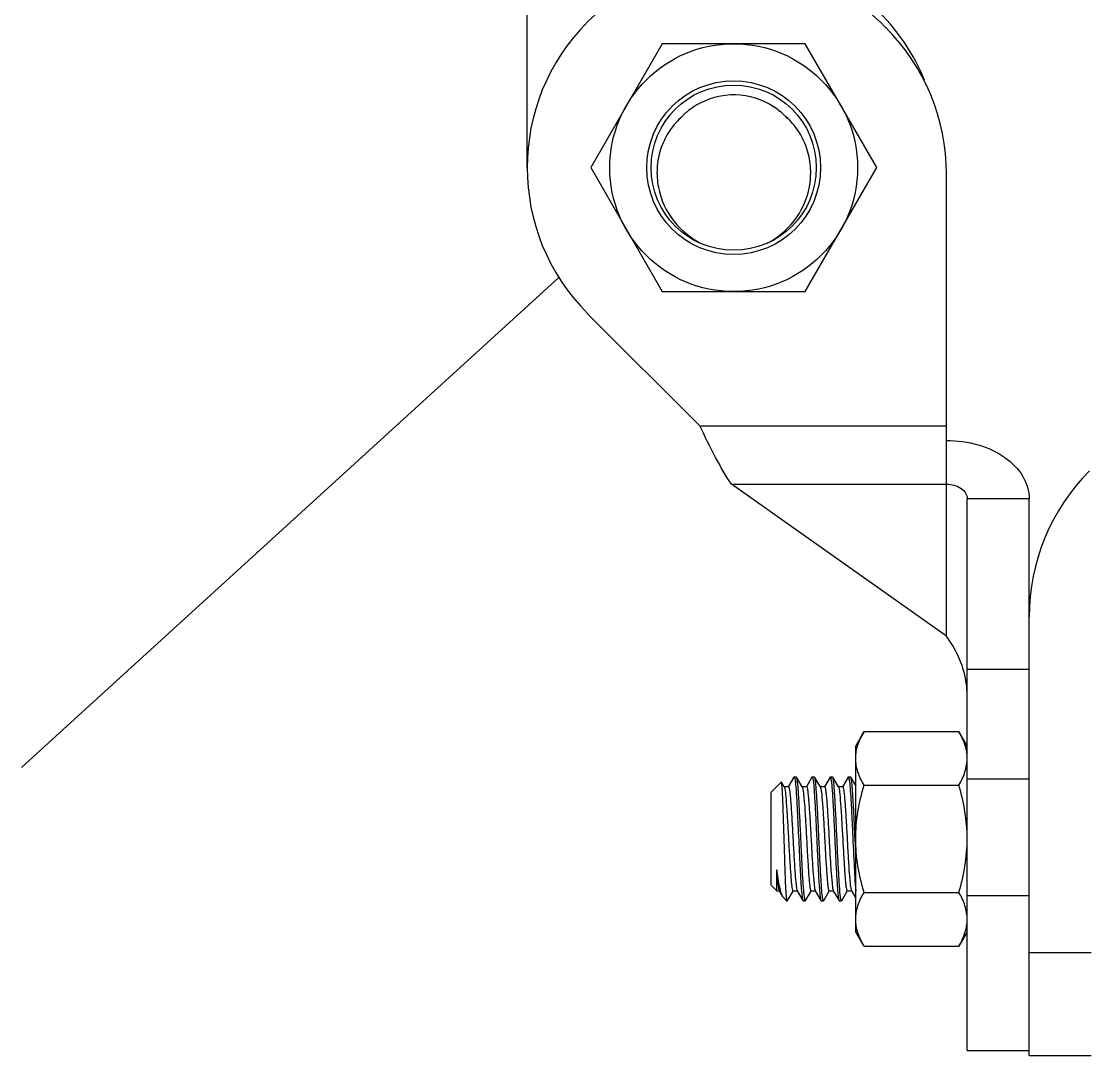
# Model space of a CAD drawing. Extents: x 27938 to 1507990, y 110129 to 923079.
# Drawn here: x 645079 to 646311, y 340218 to 341410 of the extents above; entities that cross this region are included whole.
import ezdxf

# ---------------------------------------------------------------- set-up
doc = ezdxf.new("R2010")
doc.units = 0
doc.header["$LTSCALE"] = 1000
doc.header["$MEASUREMENT"] = 0
doc.styles.get("Standard").update_dxf_attribs({"font": 'gbenor.shx', "bigfont": 'gbcbig.shx'})
doc.dimstyles.get("Standard").update_dxf_attribs({"dimtxt": 0.18, "dimasz": 0.18, "dimexe": 0.18, "dimexo": 0.0625, "dimgap": 0.09, "dimtad": 0, "dimtih": 1, "dimtoh": 1, "dimdec": 4, "dimzin": 0, "dimdsep": 46, "dimtxsty": 'Standard', "dimcen": 0.09, "dimadec": 0, "dimazin": 0, "dimtfac": 1, "dimtdec": 4, "dimtofl": 0, "dimtmove": 0, "dimatfit": 3, "dimfxl": 1, "dimtolj": 1, "dimtzin": 0, "dimarcsym": 0})

msp = doc.modelspace()

# ---------------------------------------------------------------- linework, layer by layer
at = {"linetype": 'Continuous'}
for p, q in [((645662.7, 341241.8), (645662.7, 341424.6)), ((646069.2, 341410.2), (646076.6, 341402.8)), ((645818.3, 341384.7), (645735.9, 341241.8)), ((645983.3, 341384.7), (645818.3, 341384.7)), ((646065.8, 341241.8), (645983.3, 341384.7)), ((645958.5, 341302.8), (645958.4, 341302.9)), ((645960.4, 341300.9), (645960.5, 341300.8)), ((645735.9, 341241.8), (645818.3, 341098.9)), ((645983.3, 341098.9), (646065.8, 341241.8)), ((646146.3, 340701.4), (646146.3, 341234.5)), ((645818.3, 341098.9), (645983.3, 341098.9)), ((645861.7, 340944.2), (645732.4, 341073.4)), ((645861.7, 340944.2), (646146.3, 340944.2)), ((645898.3, 340876.8), (646146.3, 340876.8)), ((646146.3, 340701.4), (645898.3, 340876.8)), ((646241.6, 340860), (646170.1, 340860)), ((646170.1, 340223.8), (646170.1, 340860)), ((646241.6, 340217.9), (646241.6, 340860)), ((646241.6, 340663.1), (646170.1, 340663.1)), ((646051.1, 340591.6), (646041.5, 340575.1)), ((646051.1, 340591.6), (646160.6, 340591.6)), ((646170.1, 340575.1), (646160.6, 340591.6)), ((646041.5, 340360.8), (646041.5, 340575.1)), ((645943.9, 340521.5), (645955.7, 340533.3)), ((645955.9, 340533.3), (645955.7, 340533.3)), ((645959.1, 340527.8), (645955.9, 340533.3)), ((645970.2, 340539.1), (645963.8, 340528)), ((645970.2, 340539.1), (645970.5, 340539.4)), ((645970.5, 340539.4), (645973.1, 340539.4)), ((645970.5, 340539.4), (645973.1, 340539.4)), ((645973.4, 340539.1), (645973.1, 340539.4)), ((645979.9, 340527.8), (645973.4, 340539.1)), ((645991.1, 340539.1), (645984.6, 340528)), ((645991.1, 340539.1), (645991.3, 340539.4)), ((645991.3, 340539.4), (645993.9, 340539.4)), ((645991.3, 340539.4), (645993.9, 340539.4)), ((645994.2, 340539.1), (645993.9, 340539.4)), ((646000.8, 340527.8), (645994.2, 340539.1)), ((646011.9, 340539.1), (646005.5, 340528)), ((646011.9, 340539.1), (646012.2, 340539.4)), ((646012.2, 340539.4), (646014.8, 340539.4)), ((646012.2, 340539.4), (646014.8, 340539.4)), ((646015, 340539.1), (646014.8, 340539.4)), ((646021.6, 340527.8), (646015, 340539.1)), ((646032.7, 340539.1), (646026.3, 340528)), ((646032.7, 340539.1), (646033, 340539.4)), ((646033, 340539.4), (646035.6, 340539.4)), ((646033, 340539.4), (646035.6, 340539.4)), ((646035.9, 340539.1), (646035.6, 340539.4)), ((646041.5, 340529.4), (646035.9, 340539.1)), ((646241.6, 340536.8), (646170.1, 340536.8)), ((645943.9, 340414.3), (645943.9, 340521.5)), ((645964, 340528), (645958.8, 340528)), ((645984.8, 340528), (645979.6, 340528)), ((646005.6, 340528), (646000.5, 340528)), ((646026.5, 340528), (646021.6, 340528)), ((646021.6, 340527.8), (646021.8, 340527.4)), ((646051.1, 340529.8), (646160.6, 340529.8)), ((646041.5, 340452.6), (646040.8, 340467.9)), ((645950.5, 340407.8), (645950.5, 340432.1)), ((645943.9, 340414.3), (645950.5, 340407.8)), ((645950.5, 340407.8), (645953.6, 340407.8)), ((645953.2, 340408.1), (645957.1, 340401.4)), ((645957.8, 340400.5), (645957.1, 340401.4)), ((645957.8, 340400.5), (645961.8, 340396.5)), ((645961.8, 340399.2), (645961.8, 340396.5)), ((645963, 340396.7), (645969.3, 340407.7)), ((645969.2, 340407.8), (645974.4, 340407.8)), ((645973.9, 340408.3), (645974.1, 340408.1)), ((645974.1, 340408.1), (645980.7, 340396.7)), ((645983.8, 340396.7), (645990.2, 340407.7)), ((645990.1, 340407.8), (645995.2, 340407.8)), ((645994.9, 340408.1), (646001.5, 340396.7)), ((646004.6, 340396.7), (646011, 340407.7)), ((646010.9, 340407.8), (646016.1, 340407.8)), ((646015.7, 340408.1), (646022.3, 340396.7)), ((646025.5, 340396.7), (646031.8, 340407.7)), ((646031.7, 340407.8), (646036.9, 340407.8)), ((646036.6, 340408.1), (646041.5, 340399.5)), ((646051.1, 340406.1), (646160.6, 340406.1)), ((646170.1, 340402.4), (646241.6, 340402.4)), ((645961.8, 340396.5), (645962.7, 340396.5)), ((645962.6, 340396.5), (645962.7, 340396.5)), ((645962.7, 340396.5), (645963, 340396.7)), ((645980.7, 340396.7), (645980.9, 340396.5)), ((645980.9, 340396.5), (645983.5, 340396.5)), ((645980.9, 340396.5), (645983.5, 340396.5)), ((645983.8, 340396.7), (645983.5, 340396.5)), ((646001.5, 340396.7), (646001.8, 340396.5)), ((646001.8, 340396.5), (646004.4, 340396.5)), ((646001.8, 340396.5), (646004.4, 340396.5)), ((646004.6, 340396.7), (646004.4, 340396.5)), ((646022.3, 340396.7), (646022.6, 340396.5)), ((646022.6, 340396.5), (646025.2, 340396.5)), ((646022.6, 340396.5), (646025.2, 340396.5)), ((646025.5, 340396.7), (646025.2, 340396.5)), ((646051.1, 340344.2), (646041.5, 340360.8)), ((646170.1, 340360.8), (646160.6, 340344.2)), ((646051.1, 340344.2), (646160.6, 340344.2)), ((646241.6, 340336.9), (646313, 340336.9)), ((646170.1, 340223.8), (646241.6, 340223.8)), ((646241.6, 340217.9), (646313, 340217.9))]:
    msp.add_line(p, q, dxfattribs=at)
for radius in [142.9, 100.2, 95.3]:
    msp.add_circle((645900.8, 341241.8), radius, dxfattribs=at)
for centre, radius, start, end in [((645900.8, 341241.8), 238.1, 45, 225), ((645900.8, 341252.2), 238.1, 22.3697, 45), ((645908.2, 341234.5), 238.1, 0, 45), ((645900.8, 341241.8), 83.9, 56.4849, 120.4448), ((645900.8, 341241.8), 83.9, 123.6736, 127.1434), ((645900.8, 341241.8), 84, 120.4458, 123.6736), ((645900.9, 341242), 83.8, 56.1033, 56.4834), ((645900.8, 341241.7), 84, 50.5966, 56.0995), ((645900.8, 341241.9), 83.9, 133.7888, 136.6926), ((645900.7, 341241.9), 83.7, 134.2321, 136.6927), ((645900.9, 341241.8), 84, 133.5113, 134.2331), ((645900.9, 341241.7), 84.1, 132.695, 133.7897), ((645900.9, 341241.7), 84.1, 132.7034, 133.5113), ((645900.9, 341241.7), 84.1, 130.1579, 132.6951), ((645900.8, 341241.9), 83.9, 127.1454, 130.1582), ((645900.8, 341241.8), 84, 47.6072, 50.598), ((645901, 341242), 83.7, 46.6942, 47.6062), ((645901.1, 341242.1), 83.5, 46.3738, 46.694), ((645905.4, 341238.4), 83.5, 49.9949, 50.5079), ((645901, 341242), 83.7, 44.753, 46.3733), ((645900.8, 341241.8), 84, 43.7188, 44.6641), ((645900.7, 341241.7), 84.1, 42.1543, 43.7186), ((645895.9, 341238.9), 94.7, 297.3145, 298.9471), ((646479.7, 340723.9), 238.1, 135, 180), ((646122, 340560.6), 48.1, 6.6309, 7.4031), ((646017.2, 340525.7), 4.96, 18.4923, 20.4989), ((646122, 340375.3), 48.1, 352.5984, 353.3691)]:
    msp.add_arc(centre, radius, start, end, dxfattribs=at)
for points, knots in [([(645839.7, 341299.4), (645834.4, 341294.4), (645824.9, 341283), (645815.6, 341262.9), (645811.6, 341241.1), (645813.5, 341211.8), (645829.4, 341177.4), (645853.4, 341158.9), (645866.7, 341152.9)], [0, 0, 0, 0, 0.125414, 0.250833, 0.376265, 0.501706, 0.750785, 1, 1, 1, 1]), ([(645941.7, 341156), (645954.3, 341162.9), (645976.5, 341182.8), (645989.8, 341217.6), (645989.9, 341246.5), (645984.7, 341267.7), (645974.5, 341287), (645964.6, 341297.7), (645959.1, 341302.3)], [0, 0, 0, 0, 0.249273, 0.49841, 0.623846, 0.749245, 0.874621, 1, 1, 1, 1]), ([(645898.3, 340876.8), (645891.5, 340886.6), (645878.9, 340909), (645867.7, 340931.9), (645861.7, 340944.2)], [0, 0, 0, 0, 0.468219, 1, 1, 1, 1]), ([(646146.3, 340927.3), (646158.6, 340927.3), (646182.4, 340924.1), (646213.6, 340910), (646235.8, 340888.1), (646241.6, 340868.9), (646241.6, 340860)], [0, 0, 0, 0, 0.287969, 0.555344, 0.790533, 1, 1, 1, 1]), ([(646146.3, 340876.8), (646152.2, 340876.8), (646161, 340874.6), (646168.7, 340867), (646170.1, 340862.2), (646170.1, 340860)], [0, 0, 0, 0, 0.552514, 0.789178, 1, 1, 1, 1]), ([(646166, 340662), (646164.9, 340665.8), (646160.1, 340679.7), (646152.7, 340692.7), (646146.3, 340701.4)], [0, 0, 0, 0, 0.265236, 1, 1, 1, 1]), ([(646041.5, 340560.7), (646041.5, 340566), (646043.5, 340576.9), (646048.3, 340586.8), (646051.1, 340591.6)], [0, 0, 0, 0, 0.485069, 1, 1, 1, 1]), ([(646169.7, 340566.8), (646169.5, 340568.9), (646167.7, 340577.6), (646163.9, 340585.8), (646160.6, 340591.6)], [0, 0, 0, 0, 0.241319, 1, 1, 1, 1]), ([(646051.1, 340529.8), (646048.3, 340534.6), (646043.5, 340544.5), (646041.5, 340555.4), (646041.5, 340560.7)], [0, 0, 0, 0, 0.514931, 1, 1, 1, 1]), ([(646160.6, 340529.8), (646163.4, 340534.6), (646168.2, 340544.5), (646170.1, 340555.4), (646170.1, 340560.7)], [0, 0, 0, 0, 0.514931, 1, 1, 1, 1]), ([(645961.8, 340399.2), (645961.4, 340402.8), (645960.9, 340412.1), (645960.3, 340428.6), (645959.6, 340449.4), (645958.9, 340472.1), (645958.3, 340491), (645957.8, 340505), (645957.5, 340514), (645957.1, 340521.4), (645956.8, 340527.1), (645956.3, 340530.8), (645956.2, 340532.8), (645955.9, 340533.3)], [0, 0, 0, 0, 0.080635, 0.208535, 0.369665, 0.54562, 0.71572, 0.792041, 0.859282, 0.915304, 0.958292, 0.98682, 1, 1, 1, 1]), ([(645970.5, 340539.4), (645970.6, 340539.4), (645970.7, 340539.2), (645970.8, 340539.1), (645970.8, 340539)], [0, 0, 0, 0, 0.372399, 1, 1, 1, 1]), ([(645970.8, 340539), (645970.9, 340538.9), (645971.1, 340538.3), (645971.2, 340537.7), (645971.3, 340537.3)], [0, 0, 0, 0, 0.179791, 1, 1, 1, 1]), ([(645971.3, 340537.3), (645971.9, 340534.2), (645972.6, 340525.7), (645973.9, 340506.5), (645975.2, 340478.7), (645976.7, 340446.4), (645977.9, 340421.4), (645979.1, 340406.1), (645979.7, 340400.6), (645980.1, 340398.5)], [0, 0, 0, 0, 0.068037, 0.183112, 0.415613, 0.66855, 0.880458, 0.954194, 1, 1, 1, 1]), ([(645982.7, 340398.6), (645982.1, 340401.9), (645981.3, 340411.2), (645980.2, 340427.9), (645979.2, 340449.6), (645978.1, 340473.5), (645977, 340496.7), (645976, 340514.3), (645975.2, 340525.9), (645974.7, 340532.1), (645974.1, 340536.3), (645973.7, 340538.5), (645973.4, 340539.1)], [0, 0, 0, 0, 0.072759, 0.196861, 0.35726, 0.534299, 0.706283, 0.852147, 0.909525, 0.954085, 0.984493, 1, 1, 1, 1]), ([(645991.3, 340539.4), (645991.4, 340539.4), (645991.6, 340539.2), (645991.6, 340539.1), (645991.7, 340539)], [0, 0, 0, 0, 0.371131, 1, 1, 1, 1]), ([(645991.7, 340539), (645991.7, 340538.9), (645991.9, 340538.3), (645992, 340537.8), (645992.1, 340537.3)], [0, 0, 0, 0, 0.181022, 1, 1, 1, 1]), ([(645992.1, 340537.3), (645992.8, 340534), (645993.5, 340524.7), (645994.6, 340508), (645995.7, 340486.3), (645996.8, 340462.4), (645997.9, 340439.2), (645998.8, 340421.6), (645999.7, 340409.9), (646000.2, 340403.7), (646000.8, 340399.5), (646001.1, 340397.3), (646001.5, 340396.7)], [0, 0, 0, 0, 0.072485, 0.196435, 0.356785, 0.533878, 0.705995, 0.851999, 0.909433, 0.95404, 0.984479, 1, 1, 1, 1]), ([(646003.6, 340398.5), (646002.9, 340401.9), (646002.2, 340411.1), (646001.1, 340427.8), (646000, 340449.5), (645998.9, 340473.4), (645997.8, 340496.7), (645996.9, 340514.3), (645996, 340525.9), (645995.5, 340532.1), (645994.9, 340536.3), (645994.6, 340538.5), (645994.2, 340539.1)], [0, 0, 0, 0, 0.072462, 0.196401, 0.356774, 0.53388, 0.706003, 0.852015, 0.909448, 0.954048, 0.984481, 1, 1, 1, 1]), ([(646012.2, 340539.4), (646012.2, 340539.4), (646012.4, 340539.2), (646012.5, 340539.1), (646012.5, 340539)], [0, 0, 0, 0, 0.37008, 1, 1, 1, 1]), ([(646012.5, 340539), (646012.6, 340538.9), (646012.8, 340538.3), (646012.9, 340537.8), (646013, 340537.3)], [0, 0, 0, 0, 0.182058, 1, 1, 1, 1]), ([(646013, 340537.3), (646013.6, 340534), (646014.3, 340524.8), (646015.5, 340508.1), (646016.5, 340486.4), (646017.6, 340462.5), (646018.7, 340439.2), (646019.7, 340421.6), (646020.5, 340409.9), (646021, 340403.7), (646021.6, 340399.5), (646022, 340397.3), (646022.3, 340396.7)], [0, 0, 0, 0, 0.072304, 0.196155, 0.356504, 0.533641, 0.705839, 0.85193, 0.909395, 0.95402, 0.984473, 1, 1, 1, 1]), ([(646024.4, 340398.5), (646023.7, 340401.9), (646023, 340411.1), (646021.9, 340427.8), (646020.8, 340449.5), (646019.7, 340473.4), (646018.6, 340496.6), (646017.7, 340514.3), (646016.9, 340525.9), (646016.3, 340532.1), (646015.7, 340536.3), (646015.4, 340538.5), (646015, 340539.1)], [0, 0, 0, 0, 0.072435, 0.196357, 0.3567, 0.533804, 0.705944, 0.851972, 0.909417, 0.954032, 0.984477, 1, 1, 1, 1]), ([(646033, 340539.4), (646033.1, 340539.4), (646033.2, 340539.2), (646033.3, 340539.1), (646033.3, 340539)], [0, 0, 0, 0, 0.372863, 1, 1, 1, 1]), ([(646033.3, 340539), (646033.4, 340538.9), (646033.6, 340538.3), (646033.7, 340537.7), (646033.8, 340537.3)], [0, 0, 0, 0, 0.179341, 1, 1, 1, 1]), ([(646033.8, 340537.3), (646034.3, 340534.7), (646035, 340527.7), (646035.9, 340515), (646036.8, 340498.4), (646038, 340472.5), (646039.4, 340442), (646040.6, 340418.1), (646041.5, 340407.7)], [0, 0, 0, 0, 0.060989, 0.1617, 0.293789, 0.446195, 0.760045, 1, 1, 1, 1]), ([(646036.4, 340537.3), (646036.4, 340537.5), (646036.2, 340538.1), (646036.1, 340538.8), (646035.9, 340539.1)], [0, 0, 0, 0, 0.335285, 1, 1, 1, 1]), ([(646040.8, 340467.9), (646040.5, 340475.7), (646039.8, 340490.4), (646038.8, 340510.4), (646037.7, 340525.8), (646037, 340534.3), (646036.4, 340537.3)], [0, 0, 0, 0, 0.336027, 0.635258, 0.864886, 1, 1, 1, 1]), ([(645959.1, 340527.8), (645959.2, 340527.7), (645959.4, 340527.1), (645959.6, 340526.5), (645959.7, 340526)], [0, 0, 0, 0, 0.173094, 1, 1, 1, 1]), ([(645959.7, 340526), (645960.3, 340523), (645961.1, 340514.8), (645962.2, 340500), (645963.3, 340481.1), (645964.4, 340460.5), (645965.4, 340443.4), (645966.2, 340431), (645966.8, 340423.2), (645967.3, 340417), (645967.9, 340412.1), (645968.4, 340409.6), (645968.8, 340407.8), (645969.2, 340407.8)], [0, 0, 0, 0, 0.077798, 0.208235, 0.374801, 0.5562, 0.729214, 0.805537, 0.87171, 0.925623, 0.965576, 0.990391, 1, 1, 1, 1]), ([(645964, 340528), (645964.4, 340528), (645964.8, 340526), (645965.4, 340523.4), (645965.9, 340518.1), (645966.5, 340511.3), (645967.1, 340503), (645968, 340489.7), (645969, 340471.7), (645970.1, 340450.5), (645971.1, 340433.8), (645972, 340422.4), (645972.6, 340416), (645973.2, 340411.5), (645973.6, 340409.1), (645973.9, 340408.3)], [0, 0, 0, 0, 0.010217, 0.036837, 0.079637, 0.137238, 0.207661, 0.288445, 0.469496, 0.655187, 0.819656, 0.886575, 0.940042, 0.978239, 1, 1, 1, 1]), ([(645980.3, 340527), (645981, 340524.4), (645981.7, 340516.6), (645982.9, 340502.4), (645984, 340483.5), (645985.1, 340462.5), (645986.1, 340444.9), (645987, 340432), (645987.5, 340423.9), (645988.1, 340417.4), (645988.7, 340412.3), (645989.2, 340409.7), (645989.7, 340407.8), (645990.1, 340407.8)], [0, 0, 0, 0, 0.068121, 0.193192, 0.358672, 0.542411, 0.719756, 0.798471, 0.866922, 0.922814, 0.96429, 0.990066, 1, 1, 1, 1]), ([(645984.8, 340528), (645985.2, 340528), (645985.6, 340526.1), (645986.2, 340523.5), (645986.7, 340518.2), (645987.3, 340511.7), (645987.9, 340503.4), (645988.8, 340490.3), (645989.8, 340472.6), (645990.9, 340451.5), (645992, 340432.6), (645993.3, 340418.6), (645993.9, 340411), (645994.7, 340408.6)], [0, 0, 0, 0, 0.010066, 0.036229, 0.078308, 0.134982, 0.204339, 0.284002, 0.463049, 0.647693, 0.812725, 0.935658, 1, 1, 1, 1]), ([(646000.8, 340527.8), (646000.8, 340527.7), (646000.9, 340527.5), (646001, 340527.3), (646001, 340527.1)], [0, 0, 0, 0, 0.437616, 1, 1, 1, 1]), ([(646001, 340527.1), (646001.8, 340524.6), (646002.5, 340517), (646003.7, 340502.9), (646004.8, 340484), (646006, 340462.9), (646006.9, 340445.3), (646007.8, 340432.3), (646008.4, 340424.1), (646009, 340417.5), (646009.5, 340412.3), (646010.1, 340409.8), (646010.5, 340407.8), (646010.9, 340407.8)], [0, 0, 0, 0, 0.065945, 0.18979, 0.355015, 0.539274, 0.717597, 0.796856, 0.865828, 0.922169, 0.96399, 0.989989, 1, 1, 1, 1]), ([(646005.6, 340528), (646006, 340528), (646006.4, 340526.1), (646007, 340523.6), (646007.6, 340518.4), (646008.1, 340512), (646008.7, 340503.8), (646009.6, 340490.9), (646010.5, 340473.4), (646011.7, 340452.4), (646012.8, 340433.5), (646014, 340419.3), (646014.7, 340411.5), (646015.4, 340408.9)], [0, 0, 0, 0, 0.009925, 0.035675, 0.077105, 0.132941, 0.201328, 0.279974, 0.457194, 0.640866, 0.806379, 0.931604, 1, 1, 1, 1]), ([(646021.9, 340527.2), (646022.7, 340524.8), (646023.3, 340517.2), (646024.6, 340503.2), (646025.6, 340484.3), (646026.8, 340463.2), (646027.8, 340445.5), (646028.6, 340432.4), (646029.2, 340424.2), (646029.8, 340417.6), (646030.3, 340412.3), (646030.9, 340409.8), (646031.3, 340407.8), (646031.7, 340407.8)], [0, 0, 0, 0, 0.064566, 0.18762, 0.35268, 0.537272, 0.716218, 0.795829, 0.86513, 0.921755, 0.963804, 0.989947, 1, 1, 1, 1]), ([(646026.5, 340528), (646026.9, 340528), (646027.3, 340526.1), (646027.8, 340523.6), (646028.4, 340518.4), (646029, 340511.9), (646029.6, 340503.8), (646030.4, 340490.9), (646031.4, 340473.4), (646032.5, 340452.4), (646033.6, 340433.5), (646034.8, 340419.3), (646035.5, 340411.5), (646036.3, 340408.9)], [0, 0, 0, 0, 0.009925, 0.03569, 0.077147, 0.133004, 0.201419, 0.280102, 0.457378, 0.641081, 0.806581, 0.931726, 1, 1, 1, 1]), ([(646041.5, 340467.9), (646041.5, 340478.4), (646043.4, 340499.3), (646048.2, 340519.7), (646051.1, 340529.8)], [0, 0, 0, 0, 0.499896, 1, 1, 1, 1]), ([(646170.1, 340467.9), (646170.1, 340478.4), (646168.3, 340499.3), (646163.5, 340519.7), (646160.6, 340529.8)], [0, 0, 0, 0, 0.499896, 1, 1, 1, 1]), ([(646051.1, 340406.1), (646048.2, 340416.1), (646043.4, 340436.5), (646041.5, 340457.5), (646041.5, 340467.9)], [0, 0, 0, 0, 0.500104, 1, 1, 1, 1]), ([(646160.6, 340406.1), (646163.5, 340416.1), (646168.3, 340436.5), (646170.1, 340457.5), (646170.1, 340467.9)], [0, 0, 0, 0, 0.500104, 1, 1, 1, 1]), ([(645957.1, 340401.4), (645956.4, 340402.7), (645955.2, 340406.3), (645952.8, 340416.5), (645951.4, 340425.4), (645950.5, 340432.1)], [0, 0, 0, 0, 0.138777, 0.35633, 1, 1, 1, 1]), ([(645950.5, 340432.1), (645950.7, 340429), (645951.1, 340423.5), (645951.7, 340416.3), (645952.4, 340411.4), (645952.8, 340408.8), (645953.2, 340408.1)], [0, 0, 0, 0, 0.382824, 0.684922, 0.89313, 1, 1, 1, 1]), ([(645961.8, 340399.2), (645961.9, 340398.6), (645962.1, 340397.7), (645962.3, 340396.7), (645962.6, 340396.5)], [0, 0, 0, 0, 0.675862, 1, 1, 1, 1]), ([(645980.1, 340398.5), (645980.2, 340398.3), (645980.3, 340397.7), (645980.4, 340397.1), (645980.7, 340396.7)], [0, 0, 0, 0, 0.335295, 1, 1, 1, 1]), ([(645983.2, 340396.8), (645983.1, 340396.9), (645982.9, 340397.5), (645982.8, 340398.1), (645982.7, 340398.6)], [0, 0, 0, 0, 0.179414, 1, 1, 1, 1]), ([(645994.7, 340408.6), (645994.7, 340408.5), (645994.8, 340408.3), (645994.9, 340408.1), (645994.9, 340408.1)], [0, 0, 0, 0, 0.555455, 1, 1, 1, 1]), ([(646004, 340396.9), (646004, 340397), (646003.8, 340397.5), (646003.7, 340398.1), (646003.6, 340398.5)], [0, 0, 0, 0, 0.181112, 1, 1, 1, 1]), ([(646024.9, 340396.9), (646024.8, 340397), (646024.6, 340397.5), (646024.5, 340398.1), (646024.4, 340398.5)], [0, 0, 0, 0, 0.181321, 1, 1, 1, 1]), ([(646041.5, 340375.1), (646041.5, 340380.4), (646043.5, 340391.3), (646048.3, 340401.2), (646051.1, 340406.1)], [0, 0, 0, 0, 0.485069, 1, 1, 1, 1]), ([(646170.1, 340375.1), (646170.1, 340380.4), (646168.2, 340391.3), (646163.4, 340401.2), (646160.6, 340406.1)], [0, 0, 0, 0, 0.485069, 1, 1, 1, 1]), ([(645983.5, 340396.5), (645983.5, 340396.5), (645983.3, 340396.6), (645983.2, 340396.7), (645983.2, 340396.8)], [0, 0, 0, 0, 0.372787, 1, 1, 1, 1]), ([(646004.4, 340396.5), (646004.3, 340396.5), (646004.1, 340396.6), (646004.1, 340396.8), (646004, 340396.9)], [0, 0, 0, 0, 0.371042, 1, 1, 1, 1]), ([(646025.2, 340396.5), (646025.1, 340396.5), (646025, 340396.6), (646024.9, 340396.8), (646024.9, 340396.9)], [0, 0, 0, 0, 0.370825, 1, 1, 1, 1]), ([(646051.1, 340344.2), (646048.3, 340349.1), (646043.5, 340358.9), (646041.5, 340369.9), (646041.5, 340375.1)], [0, 0, 0, 0, 0.514931, 1, 1, 1, 1]), ([(646160.6, 340344.2), (646161.7, 340346.2), (646165.9, 340354), (646168.9, 340362.6), (646169.7, 340369.1)], [0, 0, 0, 0, 0.26074, 1, 1, 1, 1])]:
    msp.add_open_spline(points, degree=3, knots=knots, dxfattribs=at)
for points in [[(646170.1, 340632.9), (646170.1, 340642.7), (646168.7, 340652.6), (646166, 340662)], [(645979.9, 340527.8), (645980.1, 340527.5), (645980.2, 340527.2), (645980.3, 340527)], [(646015.4, 340408.9), (646015.5, 340408.6), (646015.6, 340408.3), (646015.7, 340408.1)], [(646036.3, 340408.9), (646036.3, 340408.6), (646036.4, 340408.3), (646036.6, 340408.1)]]:
    msp.add_open_spline(points, degree=3, dxfattribs=at)

# ---------------------------------------------------------------- leaders
msp.add_leader([(645699.3, 341115), (645079.3, 340550.3)], dimstyle='Standard', override={"dimgap": 20, "dimtad": 0})

doc.saveas('drawing.dxf')
